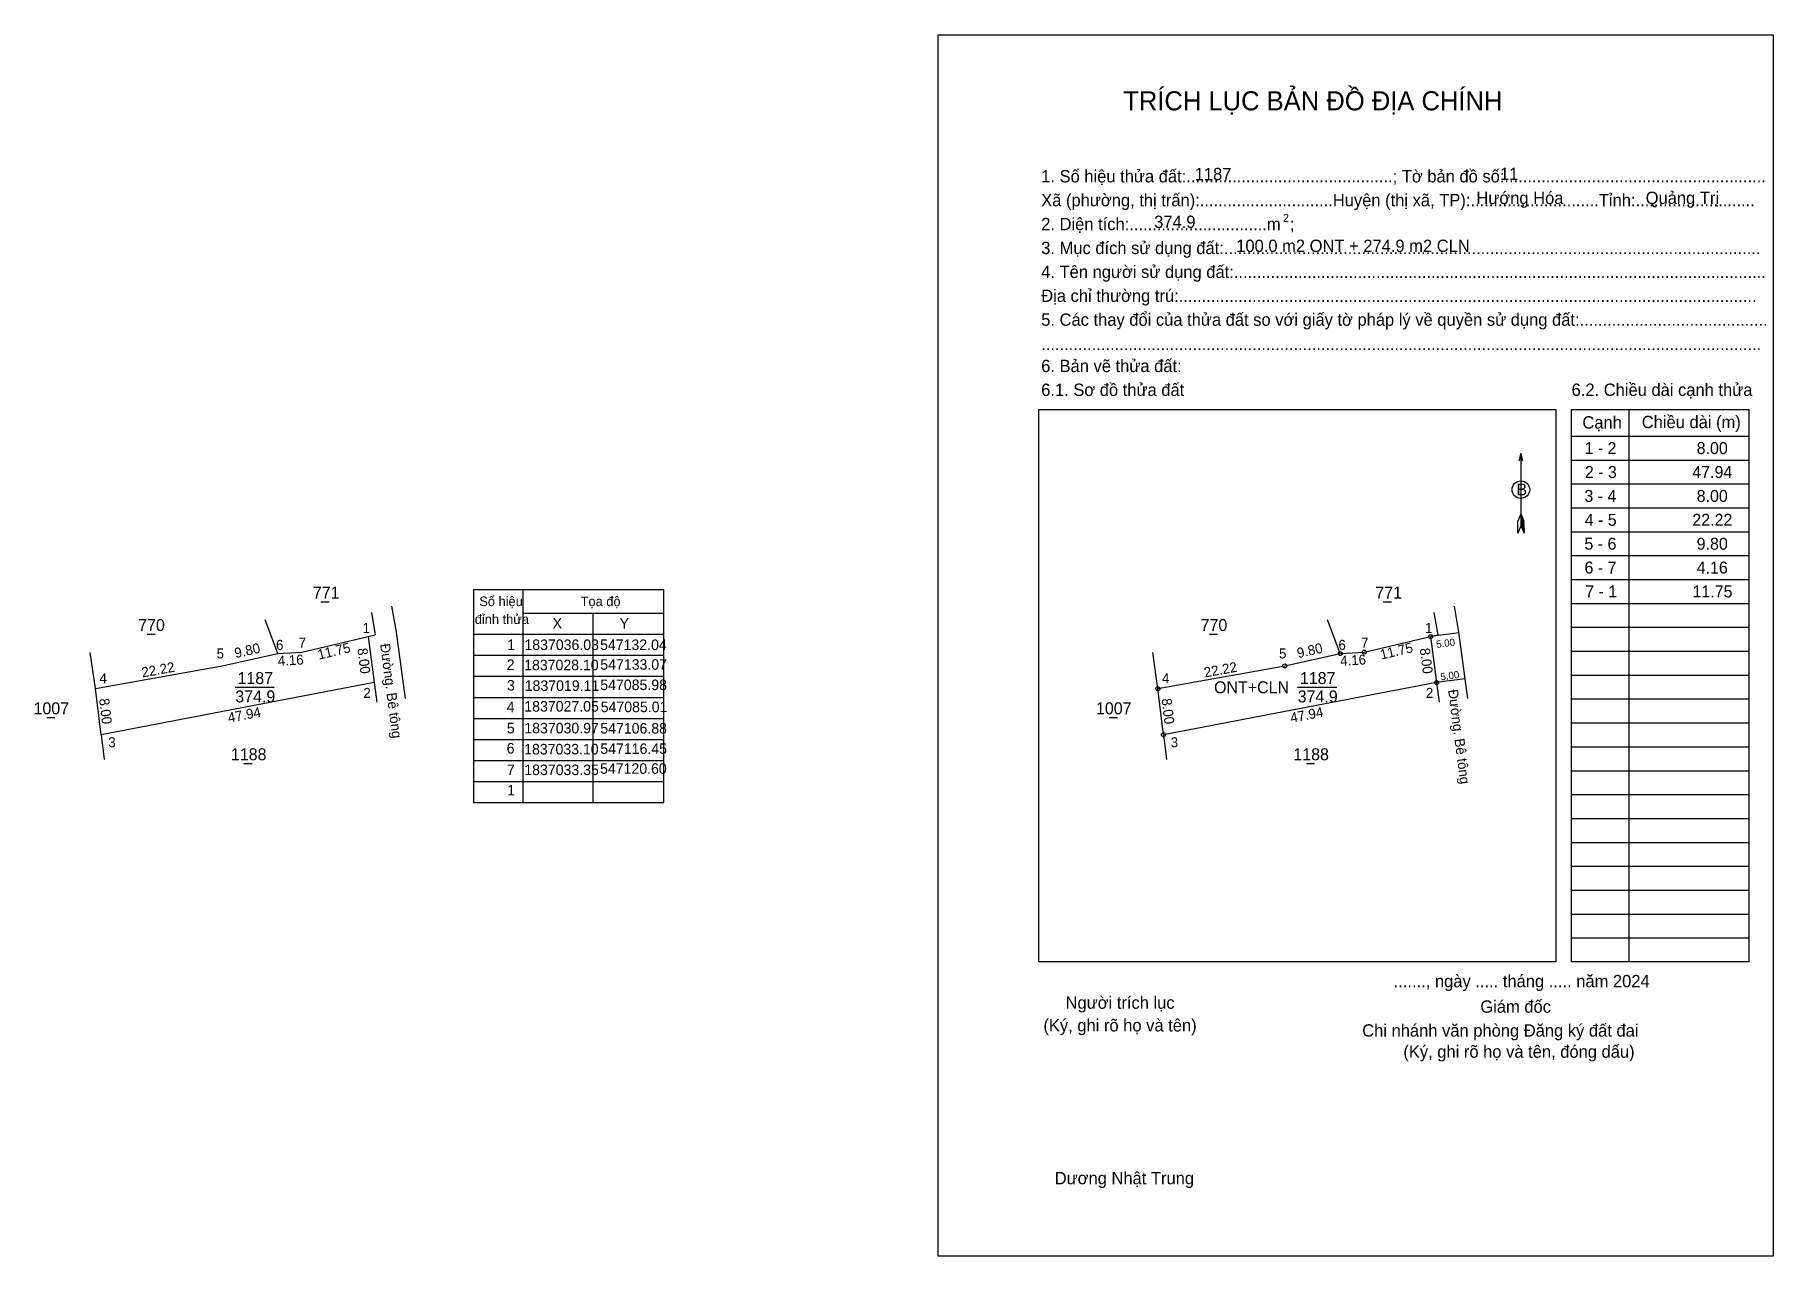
# Model space of a CAD drawing. Extents: x 546891 to 547261, y 1836572 to 1837140.
# Drawn here: x 546891.4 to 547191.1, y 1836929.2 to 1837139.8 of the extents above; entities outside this region: 1.
import ezdxf

# ---------------------------------------------------------------- set-up
doc = ezdxf.new("R2010")
doc.units = 0
for name, color, linetype in [('Level 1', 7, 'Continuous'), ('Level 10', 7, 'Continuous'), ('Level 11', 7, 'Continuous'), ('Level 13', 7, 'Continuous'), ('Level 2', 7, 'Continuous'), ('Level 23', 7, 'Continuous'), ('Level 27', 7, 'Continuous'), ('Level 3', 7, 'Continuous'), ('Level 36', 7, 'Continuous'), ('Level 49', 7, 'Continuous'), ('Level 52', 7, 'Continuous'), ('Level 6', 7, 'Continuous'), ('Level 8', 7, 'Continuous'), ('Level 9', 7, 'Continuous')]:
    doc.layers.add(name, color=color, linetype=linetype)

msp = doc.modelspace()

# ---------------------------------------------------------------- linework, layer by layer
at = {"layer": 'Level 1'}
for p, q in [((547047.15, 1837139.77), (547047.15, 1837139.77)), ((547064.48, 1837075.18), (547064.48, 1837075.18)), ((547166.23, 1837075.18), (547166.23, 1836979.96)), ((547156.34, 1837070.58), (547186.89, 1837070.58)), ((547147.59, 1837067.59), (547147.59, 1837055.13)), ((547156.34, 1837066.46), (547186.89, 1837066.46)), ((547156.34, 1837062.34), (547186.89, 1837062.34)), ((547147.59, 1837057.19), (547147.07, 1837055.92)), ((547147.59, 1837057.19), (547148.12, 1837055.92)), ((547147.59, 1837057.01), (547148.12, 1837055.73)), ((547147.59, 1837056.83), (547148.12, 1837055.55)), ((547147.59, 1837056.65), (547148.13, 1837055.37)), ((547147.59, 1837056.47), (547148.13, 1837055.18)), ((547147.59, 1837056.29), (547148.13, 1837055)), ((547156.34, 1837058.22), (547186.89, 1837058.22)), ((547147.05, 1837053.86), (547147.07, 1837055.92)), ((547147.59, 1837055.13), (547147.05, 1837053.86)), ((547147.59, 1837056.11), (547148.13, 1837054.81)), ((547147.59, 1837055.93), (547148.14, 1837054.63)), ((547147.59, 1837055.75), (547148.14, 1837054.44)), ((547147.59, 1837055.57), (547148.14, 1837054.26)), ((547147.59, 1837055.4), (547148.14, 1837054.08)), ((547147.59, 1837055.13), (547148.14, 1837053.86)), ((547148.14, 1837053.86), (547148.12, 1837055.92)), ((547156.34, 1837054.1), (547186.89, 1837054.1)), ((547156.34, 1837049.98), (547186.89, 1837049.98)), ((547156.34, 1837045.87), (547186.89, 1837045.87)), ((547156.34, 1837041.75), (547186.89, 1837041.75)), ((547156.34, 1837037.63), (547186.89, 1837037.63)), ((547156.34, 1837033.51), (547186.89, 1837033.51)), ((547156.34, 1837029.39), (547186.89, 1837029.39)), ((547156.34, 1837025.27), (547186.89, 1837025.27)), ((547156.34, 1837021.15), (547186.89, 1837021.15)), ((547156.34, 1837017.03), (547186.89, 1837017.03)), ((547156.34, 1837012.91), (547186.89, 1837012.91)), ((547156.34, 1837008.79), (547186.89, 1837008.79)), ((547156.34, 1837004.67), (547186.89, 1837004.67)), ((547156.34, 1837000.55), (547186.89, 1837000.55)), ((547156.34, 1836996.44), (547186.89, 1836996.44)), ((547156.34, 1836992.32), (547186.89, 1836992.32)), ((547156.34, 1836988.2), (547186.89, 1836988.2)), ((547156.34, 1836984.08), (547186.89, 1836984.08)), ((547153.6, 1836979.96), (547153.6, 1836979.96)), ((547191.1, 1836929.2), (547191.1, 1836929.2))]:
    msp.add_line(p, q, dxfattribs=at)
for points in [[(547064.48, 1837075.18), (547153.6, 1837075.18), (547153.6, 1836979.96), (547064.48, 1836979.96)], [(547156.34, 1837075.18), (547186.89, 1837075.18), (547186.89, 1836979.96), (547156.34, 1836979.96)]]:
    msp.add_lwpolyline(points, close=True, dxfattribs=at)
msp.add_lwpolyline([(547147.95, 1837066.26), (547147.59, 1837067.59), (547147.24, 1837066.26)], dxfattribs=at)
msp.add_circle((547147.59, 1837061.36), 1.52, dxfattribs=at)
at = {"layer": 'Level 10'}
msp.add_lwpolyline([(547116.45, 1837033.1), (547120.6, 1837033.35), (547132.04, 1837036.03), (547133.07, 1837028.1), (547085.98, 1837019.11), (547085.01, 1837027.05), (547106.88, 1837030.97)], close=True, dxfattribs=at)
at = {"layer": 'Level 11'}
for centre in [(547132.04, 1837036.03), (547116.45, 1837033.1), (547116.45, 1837033.1), (547120.6, 1837033.35), (547106.88, 1837030.97), (547085.01, 1837027.05), (547133.07, 1837028.1), (547085.98, 1837019.11)]:
    msp.add_circle(centre, 0.343, dxfattribs=at)
at = {"layer": 'Level 13'}
for p, q in [((547136.93, 1837036.67), (547132.04, 1837036.03)), ((547137.96, 1837028.73), (547133.07, 1837028.1))]:
    msp.add_line(p, q, dxfattribs=at)
at = {"layer": 'Level 2'}
msp.add_lwpolyline([(547047.15, 1837139.78), (547191.1, 1837139.78), (547191.1, 1836929.2), (547047.15, 1836929.2)], close=True, dxfattribs=at)
at = {"layer": 'Level 23'}
msp.add_line((547132.6, 1837040.2), (547133.26, 1837036.32), dxfattribs=at)
msp.add_lwpolyline([(547138.45, 1837025.36), (547136.91, 1837036.81), (547136.13, 1837041.25)], dxfattribs=at)
at = {"layer": 'Level 27'}
for p, q in [((547116.45, 1837033.1), (547114.27, 1837038.91)), ((547116.45, 1837033.1), (547115.24, 1837036.31)), ((547132.04, 1837036.03), (547133.26, 1837036.32)), ((547085.01, 1837027.05), (547084.12, 1837033.31)), ((547133.07, 1837028.1), (547133.51, 1837024.7)), ((547085.98, 1837019.11), (547086.49, 1837014.86))]:
    msp.add_line(p, q, dxfattribs=at)
at = {"layer": 'Level 3'}
msp.add_line((547230.87, 1836571.65), (547260.67, 1836571.65), dxfattribs=at)
at = {"layer": 'Level 8'}
for p, q in [((546940.72, 1837042.04), (546942.15, 1837042.04)), ((546967.02, 1837044.12), (546967.02, 1837007.4)), ((546967.02, 1837044.12), (546999.83, 1837044.12)), ((546975.56, 1837044.12), (546975.56, 1837007.4)), ((546999.83, 1837007.4), (546999.83, 1837044.12)), ((546933.29, 1837033.1), (546931.11, 1837038.91)), ((546949.44, 1837040.2), (546950.1, 1837036.32)), ((546975.56, 1837040.07), (546999.83, 1837040.07)), ((546987.58, 1837040.07), (546987.58, 1837007.4)), ((546910.75, 1837036.44), (546912.16, 1837036.44)), ((546933.29, 1837033.1), (546932.08, 1837036.31)), ((546948.88, 1837036.03), (546950.1, 1837036.32)), ((546967.02, 1837036.44), (546999.83, 1837036.44)), ((546901.85, 1837027.05), (546900.96, 1837033.31)), ((546967.02, 1837032.81), (546999.83, 1837032.81)), ((546925.95, 1837027.29), (546932.68, 1837027.29)), ((546949.91, 1837028.1), (546950.35, 1837024.7)), ((546967.02, 1837029.18), (546999.83, 1837029.18)), ((546967.02, 1837025.55), (546999.83, 1837025.55)), ((546893.45, 1837022.08), (546894.87, 1837022.08)), ((546967.02, 1837021.92), (546999.83, 1837021.92)), ((546902.82, 1837019.11), (546903.33, 1837014.86)), ((546967.02, 1837018.29), (546999.83, 1837018.29)), ((546967.02, 1837014.66), (546999.83, 1837014.66)), ((546927.46, 1837014.16), (546928.88, 1837014.16)), ((546967.02, 1837011.03), (546999.83, 1837011.03)), ((546967.02, 1837007.4), (546999.83, 1837007.4))]:
    msp.add_line(p, q, dxfattribs=at)
msp.add_lwpolyline([(546955.29, 1837025.36), (546953.75, 1837036.81), (546952.97, 1837041.25)], dxfattribs=at)
msp.add_lwpolyline([(546933.29, 1837033.1), (546937.44, 1837033.35), (546948.88, 1837036.03), (546949.91, 1837028.1), (546902.82, 1837019.11), (546901.85, 1837027.05), (546923.72, 1837030.97)], close=True, dxfattribs=at)
at = {"layer": 'Level 9'}
for p, q in [((547123.88, 1837042.04), (547125.31, 1837042.04)), ((547093.91, 1837036.44), (547095.32, 1837036.44)), ((547109.11, 1837027.29), (547115.84, 1837027.29)), ((547076.61, 1837022.08), (547078.03, 1837022.08)), ((547110.62, 1837014.16), (547112.04, 1837014.16))]:
    msp.add_line(p, q, dxfattribs=at)

# ---------------------------------------------------------------- texts
at = {"layer": 'Level 1'}
for s, height, p in [('TRÍCH LỤC BẢN ĐỒ ĐỊA CHÍNH', 3.2955, (547079.04, 1837126.75)), ('1. Số hiệu thửa đất:.............................................; Tờ bản đồ số:.........................................................', 2.12822, (547064.9, 1837114.33)), ('Xã (phường, thị trấn):.............................Huyện (thị xã, TP):............................Tỉnh:..........................', 2.12822, (547064.9, 1837110.21)), ('2. Diện tích:..............................m  ;', 2.1282, (547064.9, 1837106.09)), ('2', 1.37, (547106.58, 1837107.53)), ('3. Mục đích sử dụng đất:.....................................................................................................................', 2.12822, (547064.9, 1837101.97)), ('4. Tên người sử dụng đất:....................................................................................................................', 2.12822, (547064.9, 1837097.85)), ('Địa chỉ thường trú:..............................................................................................................................', 2.12822, (547064.9, 1837093.73)), ('5. Các thay đổi của thửa đất so với giấy tờ pháp lý về quyền sử dụng đất:.........................................', 2.12822, (547064.9, 1837089.61)), ('6. Bản vẽ thửa đất:', 2.1282, (547064.9, 1837081.63)), ('.............................................................................................................................................................', 2.12822, (547064.9, 1837085.41)), ('6.1. Sơ đồ thửa đất', 2.1282, (547064.9, 1837077.51)), ('6.2. Chiều dài cạnh thửa', 2.1282, (547156.34, 1837077.52)), ('Chiều dài (m)', 2.1282, (547168.43, 1837071.96)), ('Cạnh', 2.128, (547158.2, 1837071.89)), ('B', 2.06, (547146.83, 1837060.36)), ('......., ngày ..... tháng ..... năm 2024', 2.1282, (547125.66, 1836975.57)), ('Người trích lục', 2.1282, (547069.1, 1836971.86)), ('Giám đốc', 2.128, (547140.6, 1836971.18)), ('(Ký, ghi rõ họ và tên)', 2.1282, (547065.28, 1836967.95)), ('Chi nhánh văn phòng Đăng ký đất đai', 2.1282, (547120.24, 1836967.06)), ('(Ký, ghi rõ họ và tên, đóng dấu)', 2.1282, (547127.33, 1836963.42)), ('Dương Nhật Trung', 2.1282, (547067.23, 1836941.6))]:
    msp.add_text(s, height=height, dxfattribs=at).set_placement(p)
at = {"layer": 'Level 13'}
for p in [(547133.07, 1837034.06), (547133.81, 1837028.47)]:
    msp.add_text('5.00', height=1.25, rotation=7.3914, dxfattribs=at).set_placement(p)
for s, p in [('1187', (547109.5, 1837027.84)), ('ONT+CLN', (547094.7, 1837026.26)), ('374.9', (547109.12, 1837024.68))]:
    msp.add_text(s, height=2.06, dxfattribs=at).set_placement(p)
at = {"layer": 'Level 36'}
for s, p in [('771', (547122.5, 1837042.59)), ('770', (547092.38, 1837036.99)), ('1007', (547074.34, 1837022.63)), ('1188', (547108.37, 1837014.71))]:
    msp.add_text(s, height=2.06, dxfattribs=at).set_placement(p)
at = {"layer": 'Level 49'}
for s, height, rotation, p in [('9.80', 1.716, 12.5535, (547109.19, 1837032.31)), ('4.16', 1.716, 3.4474, (547116.49, 1837030.97)), ('11.75', 1.716, 13.2027, (547123.53, 1837032.05)), ('8.00', 1.716, 277.3914, (547130.16, 1837033.95)), ('22.22', 1.716, 10.1678, (547093.13, 1837028.98)), ('Ðường. Bê tông', 1.7163, 277.3914, (547135.04, 1837026.81)), ('8.00', 1.716, 276.9392, (547085.64, 1837025.28)), ('47.94', 1.716, 10.8136, (547108.01, 1837021.16))]:
    msp.add_text(s, height=height, rotation=rotation, dxfattribs=at).set_placement(p)
at = {"layer": 'Level 52'}
for s, p in [('1 - 2', (547158.56, 1837067.49)), ('8.00', (547177.9, 1837067.49)), ('2 - 3', (547158.62, 1837063.37)), ('47.94', (547177.14, 1837063.37)), ('3 - 4', (547158.55, 1837059.25)), ('8.00', (547177.9, 1837059.25)), ('4 - 5', (547158.6, 1837055.13)), ('22.22', (547177.15, 1837055.13)), ('5 - 6', (547158.55, 1837051.01)), ('9.80', (547177.9, 1837051.01)), ('6 - 7', (547158.56, 1837046.9)), ('4.16', (547177.9, 1837046.9)), ('7 - 1', (547158.68, 1837042.78)), ('11.75', (547177.18, 1837042.78))]:
    msp.add_text(s, height=2.06, dxfattribs=at).set_placement(p)
at = {"layer": 'Level 6'}
for s, height, p in [('1187', 2.128, (547091.36, 1837114.71)), ('11', 2.128, (547143.98, 1837114.73)), ('Hướng Hóa', 2.128, (547139.93, 1837110.59)), ('Quảng Trị', 2.128, (547169.11, 1837110.6)), ('374.9', 2.128, (547084.37, 1837106.47)), ('100.0 m2 ONT + 274.9 m2 CLN', 2.1282, (547098.52, 1837102.33))]:
    msp.add_text(s, height=height, dxfattribs=at).set_placement(p)
at = {"layer": 'Level 8'}
for s, height, p in [('771', 2.06, (546939.34, 1837042.59)), ('Số hiệu', 1.653, (546968.03, 1837041.28)), ('Tọa độ ', 1.653, (546985.5, 1837041.28)), ('770', 2.06, (546909.22, 1837036.99)), ('1', 1.72, (546947.9, 1837036.66)), ('đỉnh thửa', 1.653, (546967.25, 1837038.2)), ('X', 1.82, (546980.67, 1837037.41)), ('Y', 1.82, (546992.21, 1837037.41)), ('6', 1.72, (546932.98, 1837033.74)), ('7', 1.72, (546936.88, 1837034.11)), ('1', 1.82, (546972.85, 1837033.71)), ('1837036.03', 1.818, (546975.81, 1837033.71)), ('547132.04', 1.818, (546988.85, 1837033.71)), ('5', 1.72, (546922.74, 1837032.26)), ('4', 1.72, (546902.55, 1837027.97)), ('1187', 2.06, (546926.34, 1837027.84)), ('2', 1.82, (546972.75, 1837030.27)), ('1837028.10', 1.818, (546975.76, 1837030.22)), ('547133.07', 1.818, (546988.89, 1837030.31)), ('374.9', 2.06, (546925.96, 1837024.68)), ('2', 1.72, (546948.04, 1837025.46)), ('3', 1.82, (546972.8, 1837026.72)), ('1837019.11', 1.818, (546975.86, 1837026.66)), ('547085.98', 1.818, (546988.89, 1837026.8)), ('1007', 2.06, (546891.18, 1837022.63)), ('4', 1.82, (546972.75, 1837022.99)), ('1837027.05', 1.818, (546975.79, 1837023.1)), ('547085.01', 1.818, (546988.96, 1837023)), ('5', 1.82, (546972.78, 1837019.34)), ('1837030.97', 1.818, (546975.79, 1837019.34)), ('547106.88', 1.818, (546988.89, 1837019.31)), ('3', 1.72, (546904.06, 1837016.95)), ('6', 1.82, (546972.75, 1837015.87)), ('1837033.10', 1.818, (546975.76, 1837015.71)), ('547116.45', 1.818, (546988.89, 1837015.8)), ('1188', 2.06, (546925.21, 1837014.71)), ('7', 1.82, (546972.78, 1837012.14)), ('1837033.35', 1.818, (546975.79, 1837012.15)), ('547120.60', 1.818, (546988.85, 1837012.37)), ('1', 1.82, (546972.85, 1837008.64))]:
    msp.add_text(s, height=height, dxfattribs=at).set_placement(p)
for s, height, rotation, p in [('9.80', 1.716, 12.5535, (546926.03, 1837032.31)), ('4.16', 1.716, 3.4474, (546933.33, 1837030.97)), ('11.75', 1.716, 13.2027, (546940.37, 1837032.05)), ('8.00', 1.716, 277.3914, (546947, 1837033.95)), ('Ðường. Bê tông', 1.7163, 277.3914, (546950.92, 1837034.71)), ('22.22', 1.716, 10.1678, (546909.97, 1837028.98)), ('8.00', 1.716, 276.9392, (546902.48, 1837025.28)), ('47.94', 1.716, 10.8136, (546924.85, 1837021.16))]:
    msp.add_text(s, height=height, rotation=rotation, dxfattribs=at).set_placement(p)
at = {"layer": 'Level 9'}
for s, p in [('1', (547131.06, 1837036.66)), ('6', (547116.14, 1837033.74)), ('7', (547120.04, 1837034.11)), ('5', (547105.9, 1837032.26)), ('4', (547085.71, 1837027.97)), ('2', (547131.2, 1837025.46)), ('3', (547087.22, 1837016.95))]:
    msp.add_text(s, height=1.72, dxfattribs=at).set_placement(p)

doc.saveas('drawing.dxf')
